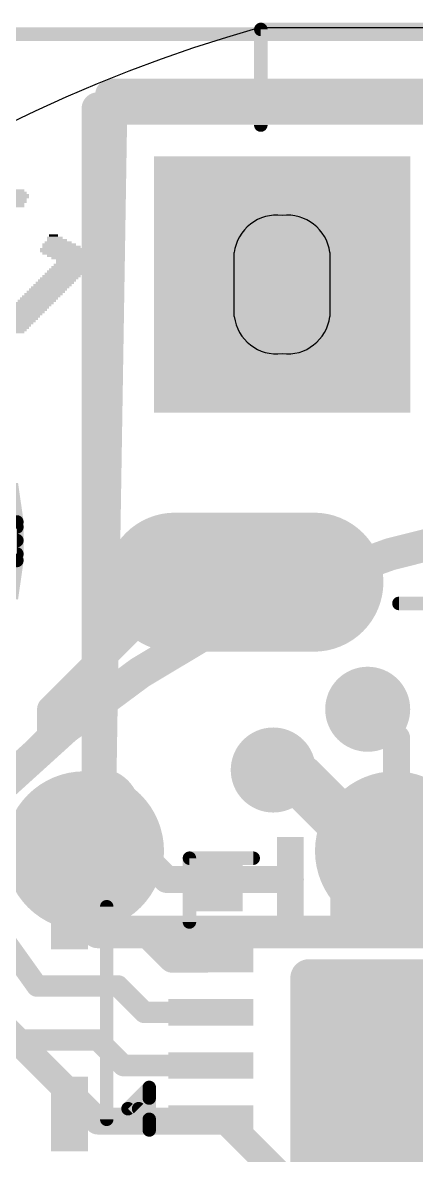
# Model space of a CAD drawing. Extents: x -19.6 to 14, y -19.9 to 18.9.
# Drawn here: x -6.04 to -2.34, y 2.85 to 13.51 of the extents above; entities that cross this region are included whole.
import ezdxf

# ---------------------------------------------------------------- set-up
doc = ezdxf.new("R2010")
doc.units = 0
for name, color, linetype in [('1', 12, 'CONTINUOUS'), ('16', 132, 'CONTINUOUS'), ('17', 110, 'CONTINUOUS'), ('18', 110, 'CONTINUOUS'), ('20', 53, 'CONTINUOUS'), ('21', 40, 'CONTINUOUS'), ('47', 253, 'CONTINUOUS')]:
    doc.layers.add(name, color=color, linetype=linetype)

# ---------------------------------------------------------------- blocks, each defined once
blk = doc.blocks.new('ROUNDP')
at = {"const_width": 0.5}
blk.add_lwpolyline([(0, -0.25, 1), (0, 0.25, 1), (0, -0.25)], format="xyb", dxfattribs=at)
blk = doc.blocks.new('RECT')
blk.add_solid([(-0.5, -0.5), (0.5, -0.5), (-0.5, 0.5), (0.5, 0.5)])
blk = doc.blocks.new('RECT560000X560000R10')
at = {"const_width": 0.175}
blk.add_lwpolyline([(1.6625, -1.575), (1.6625, 1.575, 0.4142), (1.575, 1.6625), (-1.575, 1.6625, 0.4142), (-1.6625, 1.575), (-1.6625, -1.575, 0.4142), (-1.575, -1.6625), (1.575, -1.6625, 0.4142)], format="xyb", close=True, dxfattribs=at)
blk.add_solid([(-1.6004, -1.6004), (1.6004, -1.6004), (-1.6004, 1.6004), (1.6004, 1.6004)])
blk = doc.blocks.new('PIE')
at = {"const_width": 0.5}
blk.add_lwpolyline([(0, -0.25, 1), (0, 0.25, 1), (0, -0.25)], format="xyb", dxfattribs=at)
blk = doc.blocks.new('OFFSETP100')
at = {"const_width": 1}
blk.add_lwpolyline([(0, 0), (1, 0)], dxfattribs=at)
at = {"const_width": 0.5}
for points in [[(0, 0.25, 1), (0, -0.25)], [(1, -0.25, 1), (1, 0.25)]]:
    blk.add_lwpolyline(points, format="xyb", dxfattribs=at)
blk = doc.blocks.new('SQUAREP')
blk.add_solid([(-0.5, -0.5), (0.5, -0.5), (-0.5, 0.5), (0.5, 0.5)])
blk = doc.blocks.new('ROUNDV')
at = {"const_width": 0.5}
blk.add_lwpolyline([(0, -0.25, 1), (0, 0.25, 1), (0, -0.25)], format="xyb", dxfattribs=at)

msp = doc.modelspace()

# ---------------------------------------------------------------- linework, layer by layer
at = {"layer": '1'}
for points, const_width in [([(-5.334, 12.7), (-5.334, 4.953)], 0.3048), ([(5.207, 12.7), (-5.334, 12.7)], 0.3048), ([(-6.0961, 8.8108), (-6.1477, 9.1695)], 0.127), ([(-6.0961, 8.4484), (-6.0961, 8.8108)], 0.127), ([(-10.8497, 8.763), (-6.0961, 8.763)], 0.127), ([(-10.9471, 8.636), (-6.0961, 8.636)], 0.127), ([(-11.0446, 8.509), (-6.0961, 8.509)], 0.127), ([(-6.1477, 8.0897), (-6.0961, 8.4484)], 0.127), ([(-5.7785, 7.0485), (-4.583, 8.244)], 0.254), ([(-4.583, 8.244), (-3.3, 8.244)], 0.254), ([(-3.3, 8.126), (-3.3, 8.244)], 0.254), ([(-5.7785, 6.7945), (-5.7785, 7.0485)], 0.254), ([(-2.5216, 6.7761), (-2.794, 7.0485)], 0.254), ([(-7.1, 5.473), (-5.7785, 6.7945)], 0.254), ([(-2.5216, 5.4473), (-2.5216, 6.7761)], 0.254), ([(-3.3655, 6.477), (-3.683, 6.477)], 0.254), ([(-3.3655, 6.477), (-3.0216, 6.1331)], 0.254), ([(-4.6853, 5.4473), (-5.334, 6.096)], 0.254), ([(-3.0216, 6.1331), (-3.0216, 5.4473)], 0.254), ([(-3.5216, 5.4473), (-4.6853, 5.4473)], 0.254), ([(-5.412, 4.953), (-5.6, 5.141)], 0.254), ([(-4.8895, 4.953), (-5.412, 4.953)], 0.254), ([(-5.334, 4.953), (5.207, 4.953)], 0.3048), ([(-4.6338, 4.6973), (-4.8895, 4.953)], 0.254), ([(-6.223, 4.8895), (-5.9055, 4.445)], 0.2032), ([(-4.3163, 4.6973), (-4.6338, 4.6973)], 0.254), ([(-4.3163, 4.6973), (-4.2716, 4.6973)], 0.2032), ([(-5.9055, 4.445), (-5.1435, 4.445)], 0.2032), ([(-5.1435, 4.445), (-4.8958, 4.1973)], 0.2032), ([(-4.8958, 4.1973), (-4.2716, 4.1973)], 0.2032), ([(-6.1595, 3.937), (-5.334, 3.937)], 0.2032), ([(-5.334, 3.937), (-5.0943, 3.6973)], 0.2032), ([(-4.2716, 3.6973), (-5.0943, 3.6973)], 0.2032)]:
    msp.add_lwpolyline(points, dxfattribs=dict(at, const_width=const_width))
for points, const_width in [([(-5.2578, 12.7, 1), (-5.4102, 12.7)], 0.1524), ([(-5.334, 12.7762, 1), (-5.334, 12.6238)], 0.1524), ([(0, 8.89, 0.4142), (-8.89, 0)], 0.3048), ([(-6.0643, 8.8108, 1), (-6.1278, 8.8108)], 0.0635), ([(-6.1275, 8.8063, 1), (-6.0647, 8.8153)], 0.0635), ([(-6.0961, 8.7312, 1), (-6.0961, 8.7948)], 0.0635), ([(-6.0961, 8.6043, 1), (-6.0961, 8.6678)], 0.0635), ([(-6.0961, 8.4772, 1), (-6.0961, 8.5408)], 0.0635), ([(-6.1278, 8.4484, 1), (-6.0643, 8.4484)], 0.0635), ([(-6.0647, 8.4439, 1), (-6.1275, 8.4529)], 0.0635), ([(-4.583, 8.3075, 1), (-4.583, 8.1805)], 0.127), ([(-4.5381, 8.1991, 1), (-4.6279, 8.2889)], 0.127), ([(-3.2365, 8.244, 1), (-3.3635, 8.244)], 0.127), ([(-3.3, 8.1805, 1), (-3.3, 8.3075)], 0.127), ([(-3.3635, 8.126, 1), (-3.2365, 8.126)], 0.127), ([(-5.715, 7.0485, 1), (-5.842, 7.0485)], 0.127), ([(-5.8234, 7.0934, 1), (-5.7336, 7.0036)], 0.127), ([(-2.7491, 7.0934, 1), (-2.8389, 7.0036)], 0.127), ([(-5.842, 6.7945, 1), (-5.715, 6.7945)], 0.127), ([(-5.7336, 6.7496, 1), (-5.8234, 6.8394)], 0.127), ([(-2.4581, 6.7761, 1), (-2.5851, 6.7761)], 0.127), ([(-2.5665, 6.7312, 1), (-2.4767, 6.821)], 0.127), ([(-3.683, 6.5405, 1), (-3.683, 6.4135)], 0.127), ([(-3.3206, 6.5219, 1), (-3.4104, 6.4321)], 0.127), ([(-3.3655, 6.4135, 1), (-3.3655, 6.5405)], 0.127), ([(-5.2891, 6.1409, 1), (-5.3789, 6.0511)], 0.127), ([(-2.9581, 6.1331, 1), (-3.0851, 6.1331)], 0.127), ([(-3.0665, 6.0882, 1), (-2.9767, 6.178)], 0.127), ([(-4.6853, 5.5108, 1), (-4.6853, 5.3838)], 0.127), ([(-4.7302, 5.4024, 1), (-4.6404, 5.4922)], 0.127), ([(-3.5216, 5.3838, 1), (-3.5216, 5.5108)], 0.127), ([(-3.0851, 5.4473, 1), (-2.9581, 5.4473)], 0.127), ([(-2.5851, 5.4473, 1), (-2.4581, 5.4473)], 0.127), ([(-5.5551, 5.1859, 1), (-5.6449, 5.0961)], 0.127), ([(-5.412, 5.0165, 1), (-5.412, 4.8895)], 0.127), ([(-5.4569, 4.9081, 1), (-5.3671, 4.9979)], 0.127), ([(-5.334, 5.0292, 1), (-5.334, 4.8768)], 0.1524), ([(-5.4102, 4.953, 1), (-5.2578, 4.953)], 0.1524), ([(-4.8446, 4.9979, 1), (-4.9344, 4.9081)], 0.127), ([(-4.8895, 4.8895, 1), (-4.8895, 5.0165)], 0.127), ([(-4.6338, 4.7608, 1), (-4.6338, 4.6338)], 0.127), ([(-4.6787, 4.6524, 1), (-4.5889, 4.7422)], 0.127), ([(-4.3163, 4.7481, 1), (-4.3163, 4.6465)], 0.1016), ([(-4.3163, 4.6338, 1), (-4.3163, 4.7608)], 0.127), ([(-4.2716, 4.6465, 1), (-4.2716, 4.7481)], 0.1016), ([(-5.9055, 4.4958, 1), (-5.9055, 4.3942)], 0.1016), ([(-5.9468, 4.4155, 1), (-5.8642, 4.4745)], 0.1016), ([(-5.1076, 4.4809, 1), (-5.1794, 4.4091)], 0.1016), ([(-5.1435, 4.3942, 1), (-5.1435, 4.4958)], 0.1016), ([(-4.8958, 4.2481, 1), (-4.8958, 4.1465)], 0.1016), ([(-4.9317, 4.1614, 1), (-4.8599, 4.2332)], 0.1016), ([(-4.2716, 4.1465, 1), (-4.2716, 4.2481)], 0.1016), ([(-5.2981, 3.9729, 1), (-5.3699, 3.9011)], 0.1016), ([(-5.334, 3.8862, 1), (-5.334, 3.9878)], 0.1016), ([(-5.0943, 3.7481, 1), (-5.0943, 3.6465)], 0.1016), ([(-5.1302, 3.6614, 1), (-5.0584, 3.7332)], 0.1016), ([(-4.2716, 3.6465, 1), (-4.2716, 3.7481)], 0.1016)]:
    msp.add_lwpolyline(points, format="xyb", dxfattribs=dict(at, const_width=const_width))
at = {"layer": '16'}
for points, const_width in [([(-5.207, 12.827), (-5.334, 4.953)], 0.3048), ([(5.334, 12.827), (-5.207, 12.827)], 0.3048), ([(-6.0961, 8.8108), (-6.1477, 9.1695)], 0.127), ([(-6.0961, 8.4484), (-6.0961, 8.8108)], 0.127), ([(-10.8497, 8.763), (-6.0961, 8.763)], 0.127), ([(-10.9471, 8.636), (-6.0961, 8.636)], 0.127), ([(-11.0446, 8.509), (-6.0961, 8.509)], 0.127), ([(-6.1477, 8.0897), (-6.0961, 8.4484)], 0.127), ([(-2.921, 5.715), (-3.683, 6.477)], 0.254), ([(-5.461, 5.969), (-5.334, 6.096)], 0.254), ([(-5.461, 5.715), (-5.461, 5.969)], 0.254), ([(-2.54, 5.715), (-2.921, 5.715)], 0.254), ([(-5.334, 4.953), (5.207, 4.953)], 0.3048), ([(-5.334, 3.175), (-6.35, 4.191)], 0.254), ([(-4.1275, 3.175), (-5.334, 3.175)], 0.254), ([(-1.397, 0.4445), (-4.1275, 3.175)], 0.254)]:
    msp.add_lwpolyline(points, dxfattribs=dict(at, const_width=const_width))
for points, const_width in [([(-5.1308, 12.8258, 1), (-5.2832, 12.8282)], 0.1524), ([(-5.207, 12.9032, 1), (-5.207, 12.7508)], 0.1524), ([(0, 8.89, 0.4142), (-8.89, 0)], 0.3048), ([(-6.0643, 8.8108, 1), (-6.1278, 8.8108)], 0.0635), ([(-6.1275, 8.8063, 1), (-6.0647, 8.8153)], 0.0635), ([(-6.0961, 8.7312, 1), (-6.0961, 8.7948)], 0.0635), ([(-6.0961, 8.6043, 1), (-6.0961, 8.6678)], 0.0635), ([(-6.0961, 8.4772, 1), (-6.0961, 8.5408)], 0.0635), ([(-6.1278, 8.4484, 1), (-6.0643, 8.4484)], 0.0635), ([(-6.0647, 8.4439, 1), (-6.1275, 8.4529)], 0.0635), ([(-3.6381, 6.5219, 1), (-3.7279, 6.4321)], 0.127), ([(-5.2891, 6.0511, 1), (-5.3789, 6.1409)], 0.127), ([(-5.3975, 5.969, 1), (-5.5245, 5.969)], 0.127), ([(-5.5059, 6.0139, 1), (-5.4161, 5.9241)], 0.127), ([(-5.5245, 5.715, 1), (-5.3975, 5.715)], 0.127), ([(-2.921, 5.7785, 1), (-2.921, 5.6515)], 0.127), ([(-2.9659, 5.6701, 1), (-2.8761, 5.7599)], 0.127), ([(-2.54, 5.6515, 1), (-2.54, 5.7785)], 0.127), ([(-5.334, 5.0292, 1), (-5.334, 4.8768)], 0.1524), ([(-5.4102, 4.9542, 1), (-5.2578, 4.9518)], 0.1524), ([(-5.334, 3.2385, 1), (-5.334, 3.1115)], 0.127), ([(-5.3789, 3.1301, 1), (-5.2891, 3.2199)], 0.127), ([(-4.0826, 3.2199, 1), (-4.1724, 3.1301)], 0.127), ([(-4.1275, 3.1115, 1), (-4.1275, 3.2385)], 0.127)]:
    msp.add_lwpolyline(points, format="xyb", dxfattribs=dict(at, const_width=const_width))
at = {"layer": '20'}
for p, q in [((-3.81, 13.462), (3.81, 13.462)), ((-4.05, 10.744), (-4.05, 11.344)), ((-3.15, 11.344), (-3.15, 10.744))]:
    msp.add_line(p, q, dxfattribs=at)
for centre, radius, start, end in [((0, -0.0023), 13.9929, 105.8, 74.2), ((-3.65, 11.294), 0.4031, 82.875, 172.875), ((-3.55, 11.294), 0.4031, 7.125, 97.125), ((-3.65, 10.794), 0.4031, 187.125, 277.125), ((-3.55, 10.794), 0.4031, 262.875, 352.875)]:
    msp.add_arc(centre, radius, start, end, dxfattribs=at)
at = {"layer": '21', "const_width": 0.0635}
for points in [[(-3.8, 13.4758, 1), (-3.8, 13.4123)], [(-3.7683, 13.444, 1), (-3.8318, 13.444)], [(-3.8318, 12.544, 1), (-3.7683, 12.544)], [(-2.5, 8.0758, 1), (-2.5, 8.0122)], [(-4.4399, 5.6473, 1), (-4.5034, 5.6473)], [(-4.4716, 5.6791, 1), (-4.4716, 5.6156)], [(-3.8716, 5.6156, 1), (-3.8716, 5.6791)], [(-5.2183, 5.191, 1), (-5.2817, 5.191)], [(-4.5034, 5.0473, 1), (-4.4399, 5.0473)], [(-4.8183, 3.491, 1), (-4.8818, 3.491)], [(-4.8275, 3.4685, 1), (-4.8725, 3.5135)], [(-4.8183, 3.391, 1), (-4.8818, 3.391)], [(-4.8818, 3.391, 1), (-4.8183, 3.391)], [(-5.0275, 3.3135, 1), (-5.0725, 3.2685)], [(-5.0725, 3.3135, 1), (-5.0275, 3.2685)], [(-4.9275, 3.3135, 1), (-4.9725, 3.2685)], [(-5.2817, 3.191, 1), (-5.2183, 3.191)], [(-4.8183, 3.191, 1), (-4.8818, 3.191)], [(-4.8725, 3.1685, 1), (-4.8275, 3.2135)], [(-4.8818, 3.091, 1), (-4.8183, 3.091)], [(-4.8818, 3.091, 1), (-4.8183, 3.091)], [(-4.8725, 3.0685, 1), (-4.8275, 3.1135)]]:
    msp.add_lwpolyline(points, format="xyb", dxfattribs=at)
at = {"layer": '21', "const_width": 0.127}
for points in [[(3.8, 13.444), (-3.8, 13.444)], [(-3.8, 13.444), (-3.8, 12.544)], [(-1.7, 8.044), (-2.5, 8.044)], [(-3.8716, 5.6473), (-4.4716, 5.6473)], [(-4.4716, 5.6473), (-4.4716, 5.0473)], [(-5.25, 5.191), (-5.25, 3.191)], [(-4.85, 3.491), (-5.05, 3.291)], [(-4.85, 3.391), (-4.85, 3.491)], [(-4.85, 3.091), (-4.85, 3.391)], [(-5.05, 3.291), (-4.85, 3.091)], [(-4.85, 3.191), (-4.95, 3.291)], [(-4.85, 3.091), (-4.85, 3.191)]]:
    msp.add_lwpolyline(points, dxfattribs=at)
at = {"layer": '47', "const_width": 0.13}
msp.add_lwpolyline([(-0.127, 13.3985), (-19.222, 13.3985)], dxfattribs=at)

# ---------------------------------------------------------------- block references
at = {"layer": '1', "xscale": 0.25, "yscale": 0.8}
for p in [(-3.5216, 5.4473), (-3.0216, 5.4473), (-2.5216, 5.4473)]:
    msp.add_blockref('RECT', p, dxfattribs=at)
at = {"layer": '1'}
for p, xscale, yscale, rotation in [((-5.6, 5.141), 0.7, 0.35, 270), ((-4.2716, 4.6973), 0.25, 0.8, 90), ((-4.2716, 4.1973), 0.25, 0.8, 90), ((-4.2716, 3.6973), 0.25, 0.8, 90), ((-5.6, 3.241), 0.7, 0.35, 270), ((-4.2716, 3.1973), 0.25, 0.8, 90)]:
    msp.add_blockref('RECT', p, dxfattribs=dict(at, xscale=xscale, yscale=yscale, rotation=rotation))
msp.add_blockref('RECT560000X560000R10', (-1.7716, 2.9473), dxfattribs=at)
at = {"layer": '16', "xscale": 1.5, "yscale": 1.5}
for p in [(-5.461, 5.715), (-2.54, 5.715)]:
    msp.add_blockref('PIE', p, dxfattribs=at)
at = {"layer": '17'}
for name, p, xscale, yscale, rotation in [('SQUAREP', (-3.6, 11.044), 2.413, 2.413, 270), ('SQUAREP', (-3.6, 11.044), 2.413, 2.413, 270), ('ROUNDP', (-8.3602, 8.3602), 4.216, 4.216, 45), ('ROUNDP', (-8.3602, 8.3602), 4.216, 4.216, 45), ('OFFSETP100', (-3.3, 8.244), 1.308, 1.308, 180), ('OFFSETP100', (-3.3, 8.244), 1.308, 1.308, 180)]:
    msp.add_blockref(name, p, dxfattribs=dict(at, xscale=xscale, yscale=yscale, rotation=rotation))
at = {"layer": '18', "xscale": 0.8001, "yscale": 0.8001}
for p in [(-2.794, 7.0485), (-2.794, 7.0485), (-3.683, 6.477), (-3.683, 6.477), (-5.334, 6.096), (-5.334, 6.096)]:
    msp.add_blockref('ROUNDV', p, dxfattribs=at)
at = {"layer": '21'}
for p, xscale, yscale in [((-6.2049, 11.9276), 0.3597, 0.0212), ((-6.3107, 11.8218), 0.6136, 0.0212), ((-6.2896, 11.843), 0.5713, 0.0212), ((-6.2473, 11.8642), 0.529, 0.0212), ((-6.2261, 11.8853), 0.4866, 0.0212), ((-6.2155, 11.9065), 0.4232, 0.0212), ((-6.3636, 11.7795), 0.6771, 0.0212), ((-6.3425, 11.8007), 0.6347, 0.0212), ((-5.75, 11.5045), 0.0846, 0.0212), ((-5.676, 11.3987), 0.3597, 0.0212), ((-5.6971, 11.4198), 0.3174, 0.0212), ((-5.7077, 11.441), 0.2539, 0.0212), ((-5.7395, 11.4833), 0.1481, 0.0212), ((-5.7183, 11.4622), 0.1904, 0.0212), ((-5.676, 11.3775), 0.402, 0.0212), ((-5.6654, 11.3564), 0.4232, 0.0212), ((-5.6442, 11.3352), 0.4232, 0.0212), ((-5.6125, 11.314), 0.402, 0.0212), ((-5.5808, 11.2929), 0.3808, 0.0212), ((-5.6125, 11.1871), 0.3597, 0.0212), ((-5.5914, 11.2083), 0.3597, 0.0212), ((-5.5702, 11.2294), 0.3597, 0.0212), ((-5.549, 11.2717), 0.3597, 0.0212), ((-5.549, 11.2506), 0.3597, 0.0212), ((-5.7183, 11.0813), 0.3597, 0.0212), ((-5.6971, 11.1025), 0.3597, 0.0212), ((-5.676, 11.1236), 0.3597, 0.0212), ((-5.6548, 11.1448), 0.3597, 0.0212), ((-5.6337, 11.1659), 0.3597, 0.0212), ((-5.8241, 10.9755), 0.3597, 0.0212), ((-5.8029, 10.9967), 0.3597, 0.0212), ((-5.7818, 11.0178), 0.3597, 0.0212), ((-5.7606, 11.039), 0.3597, 0.0212), ((-5.7395, 11.0602), 0.3597, 0.0212), ((-5.9299, 10.8697), 0.3597, 0.0212), ((-5.9087, 10.8909), 0.3597, 0.0212), ((-5.8876, 10.912), 0.3597, 0.0212), ((-5.8664, 10.9332), 0.3597, 0.0212), ((-5.8453, 10.9544), 0.3597, 0.0212), ((-6.0357, 10.7639), 0.3597, 0.0212), ((-6.0145, 10.7851), 0.3597, 0.0212), ((-5.9934, 10.8063), 0.3597, 0.0212), ((-5.9722, 10.8274), 0.3597, 0.0212), ((-5.951, 10.8486), 0.3597, 0.0212), ((-6.1415, 10.6581), 0.3597, 0.0212), ((-6.1203, 10.6793), 0.3597, 0.0212), ((-6.0991, 10.7005), 0.3597, 0.0212), ((-6.078, 10.7216), 0.3597, 0.0212), ((-6.0568, 10.7428), 0.3597, 0.0212), ((-6.2049, 10.5947), 0.3597, 0.0212), ((-6.1838, 10.6158), 0.3597, 0.0212), ((-6.1626, 10.637), 0.3597, 0.0212), ((-4.2216, 5.3973), 0.5, 0.5)]:
    msp.add_blockref('RECT', p, dxfattribs=dict(at, xscale=xscale, yscale=yscale))

doc.saveas('drawing.dxf')
